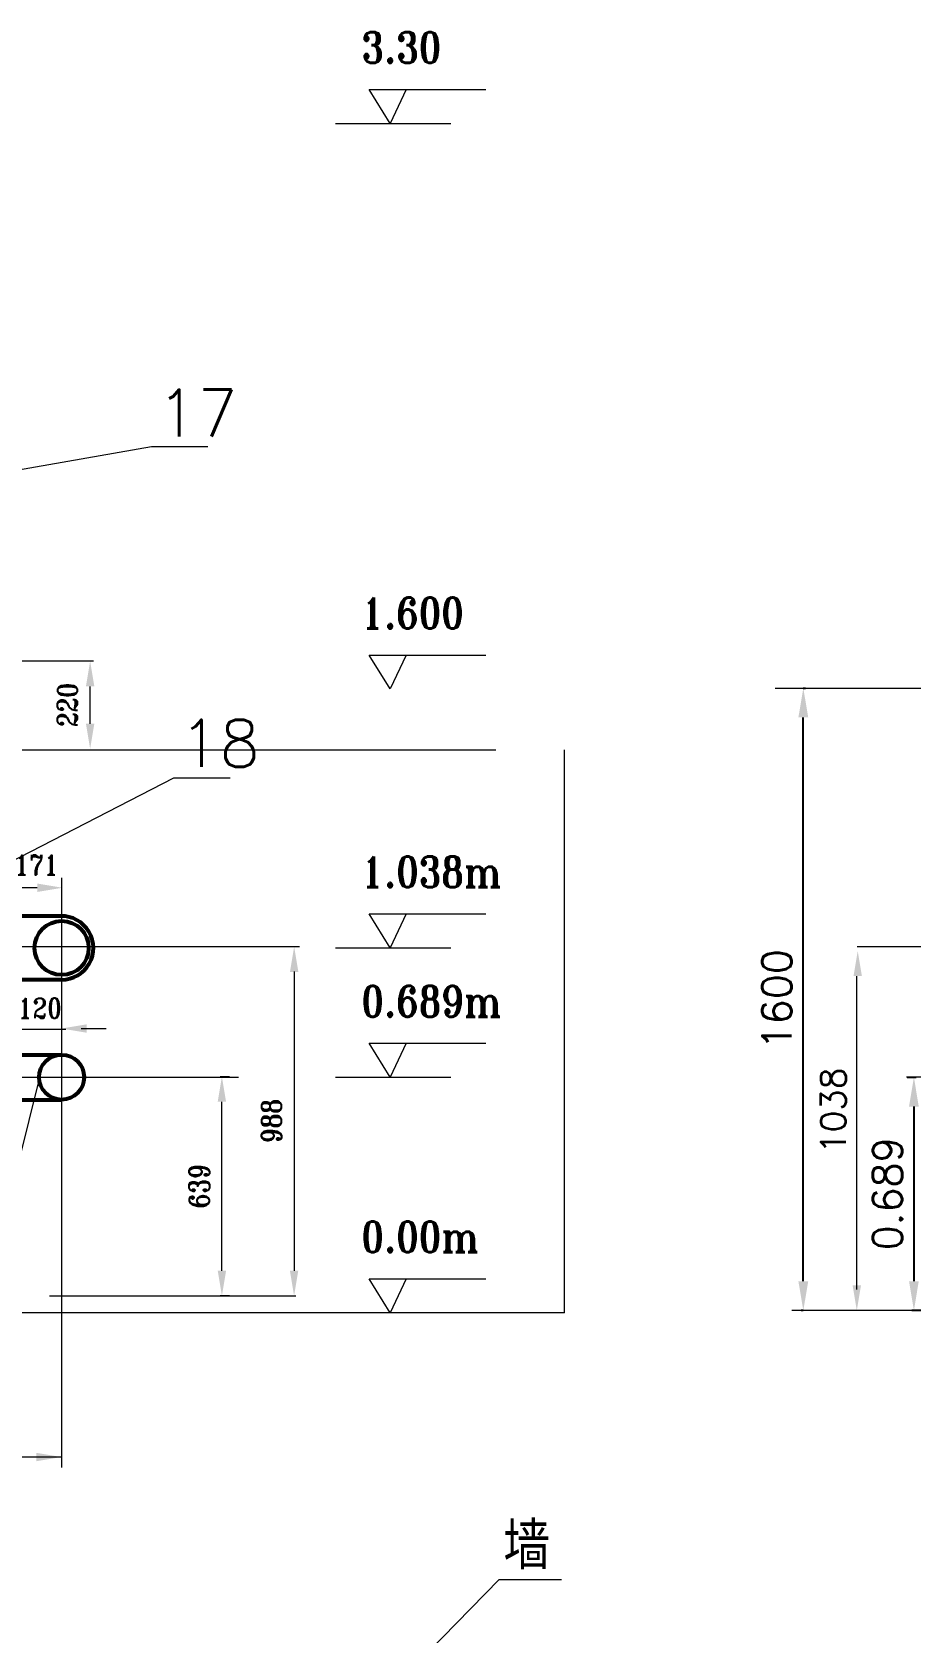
# Model space of a CAD drawing. Extents: x -13299 to -11289, y 2095 to 3220.
# Drawn here: x -12770 to -12695.1, y 2278.9 to 2415.3 of the extents above; entities that cross this region are included whole.
import ezdxf

# ---------------------------------------------------------------- set-up
doc = ezdxf.new("R2010")
doc.units = 0
doc.header["$LTSCALE"] = 10
doc.header["$MEASUREMENT"] = 0
doc.layers.get('Defpoints').update_dxf_attribs({"linetype": 'CONTINUOUS'})
doc.layers.add('1', color=2, linetype='CONTINUOUS', lineweight=13)
doc.layers.add('PVC', color=5, linetype='CONTINUOUS', lineweight=53)
doc.styles.add('HZTXT', font='txt', dxfattribs={"bigfont": 'HZTXT'})
doc.styles.get("Standard").update_dxf_attribs({"font": 'romant.shx', "width": 0.85, "bigfont": 'hztxt1.shx'})
doc.dimstyles.new('副本STANDARD', dxfattribs={"dimtxt": 2.5, "dimasz": 2.5, "dimexe": 0.18, "dimexo": 0.0625, "dimgap": 1, "dimtad": 1, "dimdec": 4, "dimzin": 0, "dimdsep": 46, "dimtxsty": 'HZTXT', "dimcen": 0.09, "dimclrt": 2, "dimadec": 0, "dimazin": 0, "dimtfac": 1, "dimtdec": 4, "dimtofl": 0, "dimtmove": 2, "dimatfit": 3, "dimfxl": 0, "dimtolj": 1, "dimtzin": 0, "dimarcsym": 0})

# ---------------------------------------------------------------- blocks, each defined once
blk = doc.blocks.new('*D168')
at = {"layer": '1', "color": 0, "lineweight": -2}
for p, q in [((-12695.44, 2326.16), (-12694.68, 2326.16)), ((-12694.86, 2323.66), (-12694.86, 2308.77)), ((-12692.08, 2306.27), (-12695.04, 2306.27))]:
    blk.add_line(p, q, dxfattribs=at)
at = {"layer": '1', "color": 0}
for points in [[(-12695.28, 2323.66), (-12694.45, 2323.66), (-12694.86, 2326.16)], [(-12695.28, 2308.77), (-12694.45, 2308.77), (-12694.86, 2306.27)]]:
    blk.add_solid(points, dxfattribs=at)
at = {"layer": 'Defpoints', "color": 0}
for p in [(-12695.5, 2326.16), (-12694.86, 2306.27), (-12692.01, 2306.27)]:
    blk.add_point(p, dxfattribs=at)
at = {"layer": '1', "color": 2, "insert": (-12697.11, 2316.22), "char_height": 2.5, "attachment_point": 5, "rotation": 90, "style": 'HZTXT'}
blk.add_mtext('\\A1;0.689', dxfattribs=at)
blk = doc.blocks.new('*D185')
at = {"layer": '1', "color": 0, "lineweight": -2}
for p, q in [((-12704.29, 2359.33), (-12704.11, 2359.33)), ((-12704.29, 2308.77), (-12704.29, 2356.83)), ((-12704.29, 2306.27), (-12704.47, 2306.27))]:
    blk.add_line(p, q, dxfattribs=at)
at = {"layer": '1', "color": 0}
for points in [[(-12704.71, 2356.83), (-12703.87, 2356.83), (-12704.29, 2359.33)], [(-12704.71, 2308.77), (-12703.87, 2308.77), (-12704.29, 2306.27)]]:
    blk.add_solid(points, dxfattribs=at)
at = {"layer": 'Defpoints', "color": 0}
for p in [(-12704.35, 2359.33), (-12704.29, 2359.33), (-12704.23, 2306.27)]:
    blk.add_point(p, dxfattribs=at)
at = {"layer": '1', "color": 2, "insert": (-12706.54, 2332.8), "char_height": 2.5, "attachment_point": 5, "rotation": 90, "style": 'HZTXT'}
blk.add_mtext('\\A1;1600', dxfattribs=at)

msp = doc.modelspace()

# ---------------------------------------------------------------- linework, layer by layer
at = {"layer": '1'}
for p, q in [((-12739.50913, 2407.48194), (-12741.29635, 2410.3743)), ((-12741.29635, 2410.3743), (-12731.35426, 2410.3743)), ((-12738.14128, 2410.3743), (-12739.50913, 2407.48194)), ((-12744.17988, 2407.48194), (-12734.32967, 2407.48194)), ((-12759.86077, 2379.89832), (-12813.17797, 2370.62688)), ((-12755.04135, 2379.89832), (-12759.86077, 2379.89832)), ((-12774.77524, 2361.64791), (-12764.78895, 2361.64791)), ((-12741.29635, 2362.15262), (-12731.35426, 2362.15262)), ((-12739.50913, 2359.26026), (-12741.29635, 2362.15262)), ((-12738.14128, 2362.15262), (-12739.50913, 2359.26026)), ((-12765.08785, 2356.3001), (-12765.08785, 2359.48289)), ((-12706.69652, 2359.32646), (-12538.16315, 2359.32646)), ((-12874.53564, 2354.0832), (-12730.48857, 2354.0832)), ((-12770.85764, 2354.0832), (-12764.93359, 2354.0832)), ((-12724.63907, 2306.0832), (-12724.63907, 2354.0832)), ((-12757.96914, 2351.6494), (-12785.92619, 2337.2803)), ((-12753.14973, 2351.6494), (-12757.96914, 2351.6494)), ((-12769.59877, 2342.31305), (-12771.74127, 2342.31305)), ((-12767.52016, 2343.16661), (-12767.52016, 2292.87917)), ((-12739.50913, 2337.19629), (-12741.29635, 2340.08865)), ((-12741.29635, 2340.08865), (-12731.35426, 2340.08865)), ((-12738.14128, 2340.08865), (-12739.50913, 2337.19629)), ((-12747.2278, 2337.2803), (-12841.29861, 2337.2803)), ((-12744.17988, 2337.19629), (-12734.32967, 2337.19629)), ((-12662.965, 2337.2803), (-12699.71256, 2337.2803)), ((-12747.70111, 2335.17871), (-12747.70111, 2309.66761)), ((-12699.75961, 2334.7803), (-12699.75961, 2308.05602)), ((-12790.21294, 2330.25119), (-12767.15571, 2330.25119)), ((-12765.86146, 2330.31193), (-12763.71896, 2330.31193)), ((-12741.29635, 2329.05187), (-12731.35426, 2329.05187)), ((-12739.50913, 2326.15951), (-12741.29635, 2329.05187)), ((-12738.14128, 2329.05187), (-12739.50913, 2326.15951)), ((-12830.72622, 2326.12976), (-12752.44368, 2326.15951)), ((-12780.08895, 2283.06349), (-12769.38016, 2326.13047)), ((-12753.19765, 2326.20679), (-12754.0083, 2326.20679)), ((-12744.17988, 2326.15951), (-12734.32967, 2326.15951)), ((-12667.3948, 2326.15951), (-12695.50446, 2326.15951)), ((-12753.85404, 2309.66761), (-12753.85404, 2324.06429)), ((-12739.50913, 2306.0832), (-12741.29635, 2308.97557)), ((-12741.29635, 2308.97557), (-12731.35426, 2308.97557)), ((-12738.14128, 2308.97557), (-12739.50913, 2306.0832)), ((-12768.54112, 2307.52511), (-12747.54685, 2307.52511)), ((-12753.19765, 2307.52511), (-12754.0083, 2307.52511)), ((-12734.1191, 2306.0832), (-12831.1214, 2306.0832)), ((-12724.63907, 2306.0832), (-12742.58975, 2306.0832)), ((-12532.76186, 2306.27102), (-12705.267, 2306.27102)), ((-12767.52016, 2293.78028), (-12806.31976, 2293.78028)), ((-12730.20662, 2283.34592), (-12753.43795, 2259.62572)), ((-12730.20662, 2283.34592), (-12724.89912, 2283.34592))]:
    msp.add_line(p, q, dxfattribs=at)
for points in [[(-12765.44493, 2359.48289), (-12764.73076, 2359.48289), (-12765.08785, 2361.62539)], [(-12765.44493, 2356.3001), (-12764.73076, 2356.3001), (-12765.08785, 2354.1576)], [(-12769.59877, 2342.67014), (-12769.59877, 2341.95597), (-12767.45627, 2342.31305)], [(-12748.05137, 2335.1378), (-12747.3372, 2335.1378), (-12747.69429, 2337.2803)], [(-12700.01006, 2334.7803), (-12699.29589, 2334.7803), (-12699.65297, 2336.9228)], [(-12765.37766, 2330.66902), (-12765.37766, 2329.95485), (-12767.52016, 2330.31193)], [(-12754.21112, 2324.06429), (-12753.49695, 2324.06429), (-12753.85404, 2326.20679)], [(-12754.21112, 2309.66761), (-12753.49695, 2309.66761), (-12753.85404, 2307.52511)], [(-12748.05819, 2309.66761), (-12747.34402, 2309.66761), (-12747.70111, 2307.52511)], [(-12700.08568, 2308.41352), (-12699.37152, 2308.41352), (-12699.7286, 2306.27102)], [(-12769.66266, 2294.13737), (-12769.66266, 2293.4232), (-12767.52016, 2293.78028)]]:
    msp.add_solid(points, dxfattribs=at)
at = {"layer": 'PVC'}
for p, q in [((-12767.58769, 2339.89252), (-12772.49781, 2339.89252)), ((-12767.52934, 2334.46959), (-12772.49781, 2334.46959)), ((-12771.03852, 2328.07807), (-12767.55551, 2328.07807)), ((-12771.03852, 2324.24096), (-12767.48481, 2324.24096))]:
    msp.add_line(p, q, dxfattribs=at)
for centre, radius in [((-12767.52016, 2337.18146), 2.3054), ((-12767.52016, 2326.15951), 1.91888)]:
    msp.add_circle(centre, radius, dxfattribs=at)
msp.add_arc((-12767.52016, 2337.18146), 2.71189, 269.8060112, 91.4268402, dxfattribs=at)

# ---------------------------------------------------------------- texts
at = {"layer": '1', "width": 0.85}
for s, p in [('3.30', (-12741.96185, 2412.63669)), ('1.600', (-12741.96185, 2364.41501)), ('1.038m', (-12741.96185, 2342.35104)), ('0.689m', (-12741.96185, 2331.31426)), ('0.00m', (-12741.96185, 2311.23795))]:
    msp.add_text(s, height=2.632061, dxfattribs=at).set_placement(p)
at = {"layer": '1', "style": 'HZTXT'}
for s, p in [('17', (-12759.37397, 2380.77834)), ('18', (-12757.48234, 2352.63275)), ('墙', (-12729.86722, 2284.20885))]:
    msp.add_text(s, height=4, dxfattribs=at).set_placement(p)
at = {"layer": '1', "char_height": 1.714, "attachment_point": 5, "rotation": 90}
for s, insert in [('\\A1;220', (-12767.0161, 2357.89149)), ('\\A1;988', (-12749.62936, 2322.42316)), ('639', (-12755.78229, 2316.86595))]:
    msp.add_mtext(s, dxfattribs=dict(at, insert=insert))
at = {"layer": '1', "char_height": 1.714, "attachment_point": 5}
for s, insert in [('171', (-12769.65994, 2344.27556)), ('120', (-12769.37499, 2332.04825))]:
    msp.add_mtext(s, dxfattribs=dict(at, insert=insert))
at = {"layer": '1', "insert": (-12701.73452, 2323.30201), "char_height": 2.1425, "attachment_point": 5, "rotation": 90, "style": 'HZTXT'}
msp.add_mtext('1038', dxfattribs=at)

# ---------------------------------------------------------------- dimensions: what is measured, and where the dimension line sits
at = {"layer": '1'}
for base, p1, p2, text, picture, middle in [((-12704.28869, 2359.32646), (-12704.22911, 2306.27102), (-12704.34827, 2359.32646), '1600', '*D185', (-12706.53869, 2332.79874)), ((-12694.86371, 2306.27102), (-12695.50446, 2326.15951), (-12692.0132, 2306.27102), '0.689', '*D168', (-12697.11371, 2316.21526))]:
    dim = msp.add_linear_dim(base=base, p1=p1, p2=p2, angle=90, text=text, dimstyle='副本STANDARD', dxfattribs=at)
    dim.commit()
    dim.dimension.update_dxf_attribs({"geometry": picture, "text_midpoint": middle})

doc.saveas('drawing.dxf')
